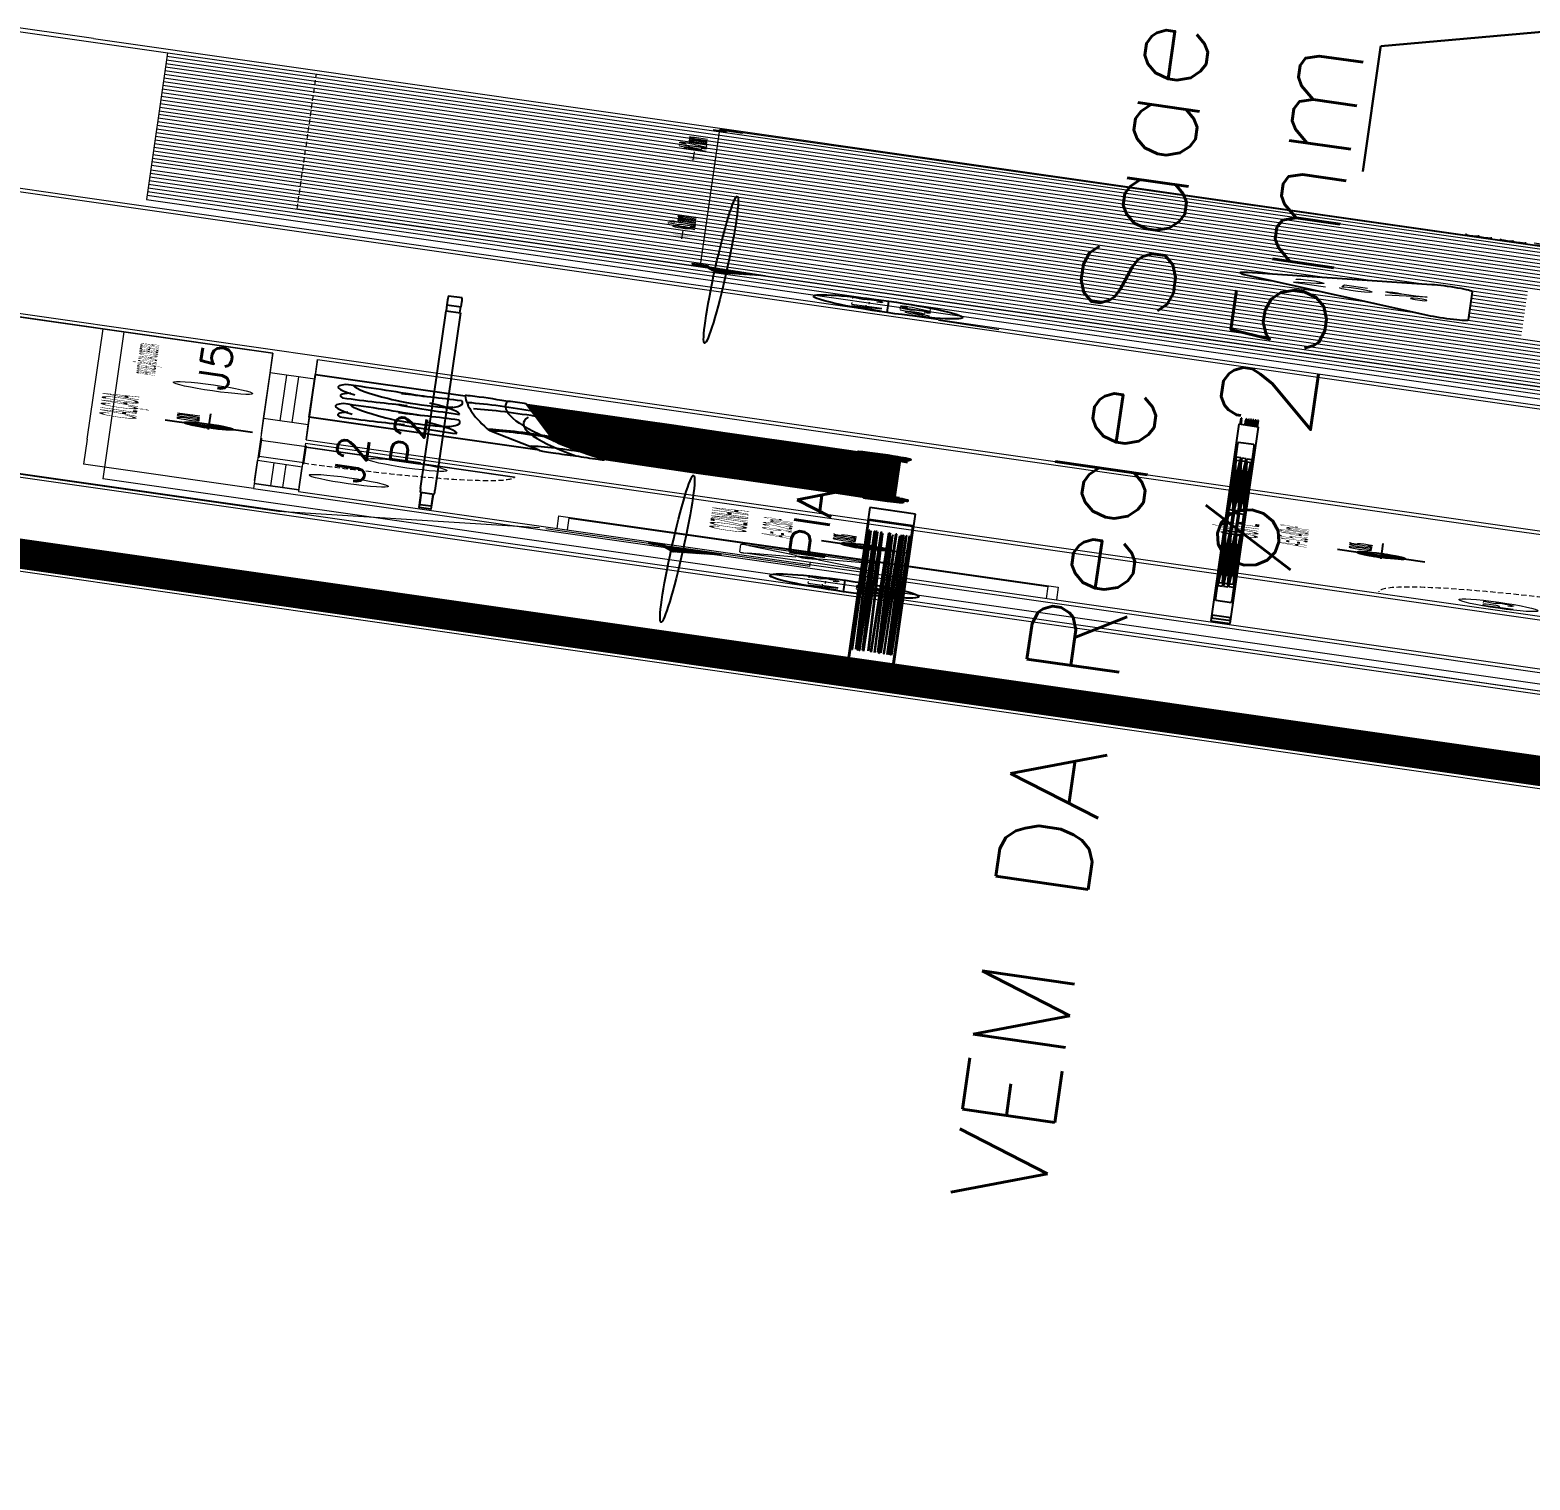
# Model space of a CAD drawing. Header units: millimetres. Extents: x -361192058 to 101130107379, y -14071650034 to 19218552450.
# Drawn here: x -138056.2 to -137760.1, y 40915.8 to 41202.1 of the extents above; entities that cross this region are included whole.
import ezdxf
from ezdxf.enums import TextEntityAlignment as Align

# ---------------------------------------------------------------- set-up
doc = ezdxf.new("R2010")
doc.units = ezdxf.units.MM
doc.header["$LTSCALE"] = 0.5
doc.linetypes.add('HIDDEN2', pattern=[0.1875, 0.125, -0.0625])
for name, color, linetype in [('02', 2, 'Continuous'), ('APBAN', 4, 'Continuous'), ('ARCO', 7, 'HIDDEN2'), ('CONEXAO_AG_FRIA', 3, 'Continuous'), ('CONEXAO_ESGOTO', 7, 'Continuous'), ('CONEXÃO_HIDRÁULICA', 2, 'Continuous'), ('COTAS', 7, 'Continuous'), ('DIVERSOS', 4, 'Continuous'), ('ESQUADRIA', 3, 'Continuous'), ('ESQUADRIAS', 3, 'Continuous'), ('HATCH', 8, 'Continuous'), ('MOBIL-I', 251, 'Continuous'), ('parede', 2, 'Continuous'), ('PISO', 8, 'Continuous'), ('projeção 02', 7, 'HIDDEN2'), ('TEXTO2', 3, 'Continuous'), ('TUBULAÇÃO_HIDRÁULICA', 5, 'Continuous'), ('TXT_0', 7, 'Continuous'), ('TXT_1', 3, 'Continuous')]:
    doc.layers.add(name, color=color, linetype=linetype)
doc.styles.add('ADITIVOCAD', font='ROMANS.shx')
doc.styles.add('COTAS', font='romans.shx')
doc.styles.add('R80', font='simplex.shx', dxfattribs={"height": 0.2})
doc.styles.add('ROMANS', font='romans', dxfattribs={"height": 0.1})
doc.styles.add('SANSSERIF', font='sas_____.pfb', dxfattribs={"height": 1})
doc.styles.get("Standard").update_dxf_attribs({"font": 'txt.shx', "height": 0.12})
doc.dimstyles.new('COTAS', dxfattribs={"dimtxt": 0.08, "dimasz": 0.06, "dimexe": 0.18, "dimexo": 0.0625, "dimgap": 0.05, "dimtad": 1, "dimdec": 4, "dimzin": 4, "dimdsep": 46, "dimtxsty": 'R80', "dimblk1": 'DOT', "dimblk2": 'DOT', "dimsah": 1, "dimcen": 0.09, "dimse1": 1, "dimse2": 1, "dimclrt": 150, "dimadec": 0, "dimazin": 0, "dimtfac": 1, "dimtdec": 4, "dimtmove": 2, "dimatfit": 3, "dimldrblk": 'DOT', "dimfxl": 0, "dimtolj": 1, "dimtzin": 0, "dimarcsym": 0})

# ---------------------------------------------------------------- blocks, each defined once
blk = doc.blocks.new('_Dot')
at = {"color": 0, "lineweight": -2}
blk.add_line((-0.5, 0), (-1, 0), dxfattribs=at)
at = {"color": 0, "const_width": 0.5}
blk.add_lwpolyline([(-0.25, 0, 1), (0.25, 0, 1)], format="xyb", close=True, dxfattribs=at)
blk = doc.blocks.new('DOT')
for p, q in [((0, -1.5), (0, 1.5)), ((1.5, 0), (-1.5, 0))]:
    blk.add_line(p, q)
blk.add_circle((0, 0), 0.5)
blk = doc.blocks.new('ADC_SETA3')
blk.add_lwpolyline([(-0.3034, 0), (0.3034, 0, 0.668179), (0.3317, 0.0683), (0.0283, 0.3746, 0.414214), (-0.0283, 0.3746), (-0.3317, 0.0683, 0.668179), (-0.3034, 0), (-0.3034, 0)], format="xyb")
blk = doc.blocks.new('Adh_hicol0')
for radius in [0.559, 0.515]:
    blk.add_circle((0, 0), radius)
blk = doc.blocks.new('Adh_BalaoAf')
for p, q in [((0, 0), (0.65, 0)), ((1.8, 0), (1.15, 0))]:
    blk.add_line(p, q)
blk.add_circle((0.9, 0), 0.25)
blk = doc.blocks.new('Adh_Afn')
blk.add_line((-0.25, 0), (0.25, 0))
blk.add_circle((0, 0), 0.25)
at = {"flags": 8}
for tag, p in [('$AF', (0, 0.0703)), ('$DIAM', (0, -0.0909))]:
    blk.add_attdef(tag, text='', height=0.1, dxfattribs=at).set_placement(p, align=Align.MIDDLE)
blk = doc.blocks.new('j90')
at = {"layer": 'CONEXÃO_HIDRÁULICA'}
for p, q in [((-0.075, -0.0225), (-0.075, 0.0225)), ((-0.075, 0), (0, 0)), ((0, 0), (0, -0.075)), ((-0.0225, -0.075), (0.0225, -0.075))]:
    blk.add_line(p, q, dxfattribs=at)
blk = doc.blocks.new('ADC_PE_AB1')
blk.add_lwpolyline([(0, -0.03), (1, -0.03), (1, 0), (0, 0)], close=True)
at = {"flags": 8}
blk.add_attdef('$PORTA', text='', height=0.09, dxfattribs=at).set_placement((0.5, -0.1569), align=Align.MIDDLE)
blk = doc.blocks.new('ADC_G_ROUPA1')
for p, q in [((2, 0.55), (0, 0.55)), ((0, 0.55), (0, 0)), ((2, 0), (2, 0.55)), ((1.96, 0.51), (0.04, 0.51)), ((0.04, 0.51), (0.04, 0.04)), ((1.96, 0.04), (1.96, 0.51)), ((0.1122, 0.078), (0.1615, 0.4749)), ((0.142, 0.0743), (0.1913, 0.4712)), ((0.1913, 0.4712), (0.1615, 0.4749)), ((0.2176, 0.473), (0.2475, 0.4754)), ((0.2176, 0.473), (0.2497, 0.0742)), ((0.2475, 0.4754), (0.2796, 0.0766)), ((0.3293, 0.472), (0.3591, 0.4752)), ((0.3293, 0.472), (0.3722, 0.0743)), ((0.3591, 0.4752), (0.402, 0.0775)), ((0.4817, 0.4754), (0.4537, 0.0764)), ((0.4817, 0.4754), (0.5116, 0.4733)), ((0.5116, 0.4733), (0.4837, 0.0743)), ((0.627, 0.4722), (0.5179, 0.0874)), ((0.6559, 0.464), (0.5468, 0.0792)), ((0.627, 0.4722), (0.6559, 0.464)), ((0.6858, 0.475), (0.6858, 0.075)), ((0.6858, 0.475), (0.7158, 0.475)), ((0.7158, 0.475), (0.7158, 0.075)), ((0.7427, 0.4641), (0.7715, 0.4722)), ((0.7427, 0.4641), (0.8514, 0.0791)), ((0.7715, 0.4722), (0.8803, 0.0873)), ((0.8867, 0.4694), (0.9163, 0.4743)), ((0.8867, 0.4694), (0.9528, 0.0749)), ((0.9163, 0.4743), (0.9824, 0.0798)), ((1.0382, 0.4753), (1.0009, 0.077)), ((1.068, 0.4725), (1.0308, 0.0742)), ((1.0382, 0.4753), (1.068, 0.4725)), ((1.1662, 0.4641), (1.195, 0.4722)), ((1.1662, 0.4641), (1.2749, 0.0791)), ((1.195, 0.4722), (1.3038, 0.0873)), ((1.3701, 0.4753), (1.3328, 0.077)), ((1.3999, 0.4725), (1.3627, 0.0742)), ((1.3701, 0.4753), (1.3999, 0.4725)), ((1.4107, 0.4656), (1.4399, 0.4725)), ((1.4107, 0.4656), (1.5025, 0.0763)), ((1.4399, 0.4725), (1.5317, 0.0832)), ((1.5477, 0.475), (1.5477, 0.075)), ((1.5477, 0.475), (1.5777, 0.475)), ((1.5777, 0.475), (1.5777, 0.075)), ((1.619, 0.475), (1.619, 0.075)), ((1.619, 0.475), (1.649, 0.475)), ((1.649, 0.475), (1.649, 0.075)), ((1.7026, 0.4656), (1.7318, 0.4725)), ((1.7026, 0.4656), (1.7945, 0.0763)), ((1.7318, 0.4725), (1.8237, 0.0832)), ((1.8633, 0.475), (1.8633, 0.075)), ((1.8633, 0.475), (1.8933, 0.475)), ((1.8933, 0.475), (1.8933, 0.075)), ((0.04, 0.28), (1.96, 0.28)), ((0.04, 0.27), (1.96, 0.27)), ((0.1511, 0.2898), (0.1474, 0.2601)), ((0.1524, 0.2595), (0.1474, 0.2601)), ((0.1511, 0.2898), (0.1561, 0.2892)), ((0.1561, 0.2892), (0.1524, 0.2595)), ((0.2449, 0.2894), (0.2499, 0.2898)), ((0.2473, 0.2597), (0.2449, 0.2894)), ((0.2523, 0.2601), (0.2473, 0.2597)), ((0.2523, 0.2601), (0.2499, 0.2898)), ((0.3616, 0.2893), (0.3665, 0.2898)), ((0.3648, 0.2596), (0.3616, 0.2893)), ((0.3697, 0.2601), (0.3648, 0.2596)), ((0.3697, 0.2601), (0.3665, 0.2898)), ((0.4791, 0.2601), (0.4812, 0.2899)), ((0.4841, 0.2597), (0.4791, 0.2601)), ((0.4812, 0.2899), (0.4862, 0.2895)), ((0.4841, 0.2597), (0.4862, 0.2895)), ((0.5804, 0.262), (0.5885, 0.2907)), ((0.5852, 0.2606), (0.5804, 0.262)), ((0.5852, 0.2606), (0.5933, 0.2893)), ((0.5885, 0.2907), (0.5933, 0.2893)), ((0.6983, 0.26), (0.6983, 0.2899)), ((0.6983, 0.2899), (0.7033, 0.2899)), ((0.7033, 0.26), (0.6983, 0.26)), ((0.7033, 0.26), (0.7033, 0.2899)), ((0.805, 0.2893), (0.8098, 0.2907)), ((0.8131, 0.2606), (0.805, 0.2893)), ((0.818, 0.2619), (0.8098, 0.2907)), ((0.818, 0.2619), (0.8131, 0.2606)), ((0.9296, 0.2889), (0.9346, 0.2897)), ((0.9346, 0.2594), (0.9296, 0.2889)), ((0.9395, 0.2602), (0.9346, 0.2897)), ((0.9395, 0.2602), (0.9346, 0.2594)), ((1.0306, 0.2601), (1.0334, 0.2898)), ((1.0356, 0.2596), (1.0306, 0.2601)), ((1.0334, 0.2898), (1.0384, 0.2894)), ((1.0356, 0.2596), (1.0384, 0.2894)), ((1.2285, 0.2893), (1.2333, 0.2907)), ((1.2366, 0.2606), (1.2285, 0.2893)), ((1.2415, 0.2619), (1.2333, 0.2907)), ((1.2415, 0.2619), (1.2366, 0.2606)), ((1.3625, 0.2601), (1.3653, 0.2898)), ((1.3675, 0.2596), (1.3625, 0.2601)), ((1.3653, 0.2898), (1.3703, 0.2894)), ((1.3675, 0.2596), (1.3703, 0.2894)), ((1.4653, 0.2883), (1.4702, 0.2895)), ((1.4722, 0.2593), (1.4653, 0.2883)), ((1.4771, 0.2604), (1.4702, 0.2895)), ((1.4771, 0.2604), (1.4722, 0.2593)), ((1.5602, 0.26), (1.5602, 0.2899)), ((1.5602, 0.2899), (1.5652, 0.2899)), ((1.5652, 0.26), (1.5602, 0.26)), ((1.5652, 0.26), (1.5652, 0.2899)), ((1.6315, 0.26), (1.6315, 0.2899)), ((1.6315, 0.2899), (1.6365, 0.2899)), ((1.6365, 0.26), (1.6315, 0.26)), ((1.6365, 0.26), (1.6365, 0.2899)), ((1.7573, 0.2883), (1.7622, 0.2895)), ((1.7642, 0.2593), (1.7573, 0.2883)), ((1.769, 0.2604), (1.7622, 0.2895)), ((1.769, 0.2604), (1.7642, 0.2593)), ((1.8758, 0.26), (1.8758, 0.2899)), ((1.8758, 0.2899), (1.8808, 0.2899)), ((1.8808, 0.26), (1.8758, 0.26)), ((1.8808, 0.26), (1.8808, 0.2899)), ((0.142, 0.0743), (0.1122, 0.078)), ((0.2497, 0.0742), (0.2796, 0.0766)), ((0.3722, 0.0743), (0.402, 0.0775)), ((0.4537, 0.0764), (0.4837, 0.0743)), ((0.5179, 0.0874), (0.5468, 0.0792)), ((0.6858, 0.075), (0.7158, 0.075)), ((0.8514, 0.0791), (0.8803, 0.0873)), ((0.9528, 0.0749), (0.9824, 0.0798)), ((1.0009, 0.077), (1.0308, 0.0742)), ((1.2749, 0.0791), (1.3038, 0.0873)), ((1.3328, 0.077), (1.3627, 0.0742)), ((1.5025, 0.0763), (1.5317, 0.0832)), ((1.5477, 0.075), (1.5777, 0.075)), ((1.619, 0.075), (1.649, 0.075)), ((1.7945, 0.0763), (1.8237, 0.0832)), ((1.8633, 0.075), (1.8933, 0.075)), ((0, 0), (2, 0)), ((0.04, 0.04), (1.96, 0.04))]:
    blk.add_line(p, q)
blk = doc.blocks.new('ADC_MCOZ_03')
for p, q in [((-0.2944, -0.66), (-0.2944, -0.68)), ((0.2944, -0.66), (0.2944, -0.68))]:
    blk.add_line(p, q)
for points in [[(-0.2625, -0.05), (-0.2525, 0), (0.2525, 0), (0.2625, -0.05)], [(-0.2523, -0.05), (-0.2443, -0.01), (0.2443, -0.01), (0.2523, -0.05)]]:
    blk.add_lwpolyline(points)
for points in [[(0.2984, -0.05, -0.414214), (0.3125, -0.0641), (0.3125, -0.66), (-0.3125, -0.66), (-0.3125, -0.0641, -0.414214), (-0.2984, -0.05)], [(-0.3125, -0.68), (-0.3125, -0.6959, 0.414214), (-0.2984, -0.71), (0.2984, -0.71, 0.414214), (0.3125, -0.6959), (0.3125, -0.68)]]:
    blk.add_lwpolyline(points, format="xyb", close=True)
blk = doc.blocks.new('A2')
at = {"color": 8}
for p, q in [((0.495, -2), (0.495, -0.7582)), ((0.545, -2), (0.545, -0.7544)), ((0.595, -2), (0.595, -0.7505)), ((0.645, -2), (0.645, -0.7467)), ((0.695, -2), (0.695, -0.7429)), ((0.745, -2), (0.745, -0.7391)), ((0.795, -1.985), (0.795, -0.7352)), ((0.845, -2.0217), (0.845, -0.7314)), ((0.895, -2.027), (0.895, -0.7276)), ((-0.205, -2), (-0.205, -0.8117)), ((-0.18, -0.8694), (-0.18, -0.8117)), ((-0.155, -2), (-0.155, -0.8079)), ((-0.13, -0.8438), (-0.13, -0.8079)), ((-0.105, -2), (-0.105, -0.8041)), ((-0.08, -0.8236), (-0.08, -0.8041)), ((-0.055, -2), (-0.055, -0.8002)), ((-0.005, -2), (-0.005, -0.7964)), ((0.045, -2), (0.045, -0.7926)), ((0.095, -2), (0.095, -0.7888)), ((0.145, -2), (0.145, -0.7849)), ((0.195, -2), (0.195, -0.7811)), ((0.245, -2), (0.245, -0.7773)), ((0.295, -2), (0.295, -0.7735)), ((0.345, -2), (0.345, -0.7697)), ((0.395, -2), (0.395, -0.7658)), ((0.445, -2), (0.445, -0.762)), ((0.945, -2.0358), (0.945, -0.7964)), ((-0.555, -2), (-0.555, -0.8566)), ((-0.53, -2), (-0.53, -0.8566)), ((-0.505, -2), (-0.505, -0.8429)), ((-0.48, -1.283), (-0.48, -0.8429)), ((-0.455, -2), (-0.455, -0.8308)), ((-0.43, -1.1361), (-0.43, -0.8308)), ((-0.405, -2), (-0.405, -0.827)), ((-0.38, -1.0514), (-0.38, -0.827)), ((-0.355, -2), (-0.355, -0.8232)), ((-0.33, -0.9891), (-0.33, -0.8232)), ((-0.305, -2), (-0.305, -0.8194)), ((-0.28, -0.9404), (-0.28, -0.8194)), ((-0.255, -2), (-0.255, -0.8155)), ((-0.23, -0.9011), (-0.23, -0.8155)), ((-0.705, -2), (-0.705, -0.9051)), ((-0.68, -2), (-0.68, -0.9051)), ((-0.655, -2), (-0.655, -0.8877)), ((-0.63, -2), (-0.63, -0.8877)), ((-0.605, -2), (-0.605, -0.8716)), ((-0.58, -2), (-0.58, -0.8716)), ((-0.805, -2.015), (-0.805, -0.9438)), ((-0.78, -2.015), (-0.78, -0.9438)), ((-0.755, -2), (-0.755, -0.9238)), ((-0.73, -2), (-0.73, -0.9238)), ((-0.93, -2.0331), (-0.93, -0.988)), ((-0.905, -2.0331), (-0.905, -0.988)), ((-0.88, -2.0331), (-0.88, -0.988)), ((-0.855, -2.0453), (-0.855, -0.9652)), ((-0.83, -2.0453), (-0.83, -0.9652)), ((-0.955, -2.0331), (-0.955, -1.2363)), ((-0.48, -2), (-0.48, -1.5323)), ((-0.43, -2), (-0.43, -1.6792)), ((-0.38, -2), (-0.38, -1.7639)), ((-0.33, -2), (-0.33, -1.8261)), ((-0.28, -2), (-0.28, -1.8749)), ((-0.23, -2), (-0.23, -1.9142)), ((-0.18, -2), (-0.18, -1.9459)), ((-0.13, -2), (-0.13, -1.9715)), ((-0.08, -2), (-0.08, -1.9917))]:
    blk.add_line(p, q, dxfattribs=at)
blk.add_lwpolyline([(-0.95, -0.7864), (-0.95, 0), (0.95, 0), (0.95, -0.5116)])
for points in [[(-0.4937, -0.1271, 0.14715), (-0.7437, -0.1021, 0.124017), (-0.6737, -0.3221, 8.542003)], [(-0.1887, -0.3771, 0.115099), (-0.1437, -0.1071, 0.202892), (-0.5437, -0.1421, 4.019894)], [(0.3563, -0.1271, 0.14715), (0.1063, -0.1021, 0.124017), (0.1763, -0.3221, 8.542003)], [(0.6613, -0.3771, 0.115099), (0.7063, -0.1071, 0.202892), (0.3063, -0.1421, 4.019894)], [(-0.6937, -0.2771, 0.09902), (-0.7437, -0.5021, 0.169064), (-0.4337, -0.3971, -0.343387)], [(-0.5537, -0.4521, 0.112206), (-0.1437, -0.5021, 0.070755), (-0.2037, -0.2971, -1.551943)], [(0.1563, -0.2771, 0.09902), (0.1063, -0.5021, 0.169064), (0.4163, -0.3971, -0.343387)], [(0.2963, -0.4521, 0.112206), (0.7063, -0.5021, 0.070755), (0.6463, -0.2971, -1.551943)], [(-0.2692, -0.7939, 0.075988), (-0.9427, -1.0061, -0.502824), (-0.9784, -0.9878, -0.142549), (-0.9692, -0.9109, -0.066811), (-0.981, -0.8335, -0.328343), (-0.9467, -0.7851), (-0.4192, -0.6109, -0.025749), (0.9573, -0.5114, -0.334099), (0.9818, -0.5287, -0.185174), (0.975, -0.6509, -0.187316), (0.982, -0.7142, -0.311124), (0.9734, -0.7216), (-0.4842, -0.8331)], [(-0.9427, -1.0061), (-0.96, -1.33), (-0.95, -1.485), (-0.955, -1.755), (-0.97, -1.89), (-0.975, -1.915, -1.132782), (-0.99, -1.91, 0.98261), (-1.01, -1.9, 0.32203), (-1.005, -1.935), (-1.005, -1.975, 0.439902), (-0.945, -2.03, -0.126697), (-0.885, -2.04, 0.376451), (-0.805, -2.015, -0.344872), (-0.765, -2), (0.755, -2, 0.181335), (0.795, -1.985, -0.809524), (0.815, -2, 0.220339), (0.815, -2.025), (0.86, -2.02), (0.935, -2.035, 0.501823), (0.985, -1.99, 0.315909), (0.975, -1.855, 0.473766), (0.97, -1.855, -0.12128), (0.95, -1.87), (0.955, -1.72), (0.95, -1.4), (0.955, -1.225), (0.9441, -0.7247)]]:
    blk.add_lwpolyline(points, format="xyb")
for points in [[(-0.4387, -0.4771, -0.804152), (-0.4937, -0.2571, -0.132344), (-0.1487, -0.1321, -0.042249)], [(0.4113, -0.4771, -0.804152), (0.3563, -0.2571, -0.132344), (0.7013, -0.1321, -0.042249)], [(0.4402, -0.5463, -0.26737), (0.4937, -0.7722, -7.474594)], [(0.6742, -0.5256, -0.289881), (0.7012, -0.7503, 10.034941)], [(-0.3702, -0.6025, -0.348871), (-0.2917, -0.8128, -6.119059)], [(-0.4161, -0.8227, -0.081114), (0.9793, -0.655, -24.776446)], [(-0.414, -0.61, -0.337543), (-0.3491, -0.8188, -6.119059)], [(-0.9692, -0.9109, -0.10864), (0.4143, -0.7327, -11.759975)], [(-0.8449, -0.7515, -0.424879), (-0.772, -0.9305, 6.281867)], [(-0.055, -2, -0.838761), (0.095, -0.7888, -0.295511)]]:
    blk.add_lwpolyline(points, format="xyb", dxfattribs=at)
blk = doc.blocks.new('Adc_nivelpl')
h = blk.add_hatch()
h.set_pattern_fill('_U', color=256, scale=0.005, angle=45, style=0, double=1)
h.set_pattern_definition([(45, (-5.8772514, -3.5161936), (-0.003535534, 0.003535534), []), (135, (-5.8772514, -3.5161936), (-0.003535534, -0.003535534), [])])
h.paths.add_polyline_path([(0.1954, -0.0865, 0.414214), (0.0865, -0.1954), (0.1954, -0.1954)])
h.paths.add_polyline_path([(0.1954, -0.1954), (0.1954, -0.3043, 0.414214), (0.3043, -0.1954)])
for p, q in [((0.1954, 0), (0.1954, -0.3908)), ((0.8958, -0.1954), (0, -0.1954))]:
    blk.add_line(p, q)
blk.add_circle((0.1954, -0.1954), 0.1089)
at = {"flags": 8}
blk.add_attdef('NIVEL', (0.3642, -0.1501), '', height=0.1, dxfattribs=at)
blk = doc.blocks.new('ADC_MCOZ_19')
for p, q in [((-0.425, 0), (-0.425, -0.66)), ((0.425, 0), (-0.425, 0)), ((0.425, -0.66), (0.425, 0)), ((0.425, -0.01), (-0.425, -0.01)), ((-0.405, -0.01), (-0.405, -0.02)), ((0.405, -0.02), (-0.405, -0.02)), ((0.405, -0.02), (0.405, -0.01)), ((-0.365, -0.0934), (-0.365, -0.5766)), ((0.3416, -0.07), (-0.3416, -0.07)), ((0.365, -0.5766), (0.365, -0.0934)), ((-0.3382, -0.55), (-0.3382, -0.12)), ((-0.3382, -0.12), (-0.1382, -0.12)), ((-0.3282, -0.2885), (-0.3282, -0.1365)), ((-0.3282, -0.1365), (-0.271, -0.1919)), ((-0.3203, -0.13), (-0.2648, -0.184)), ((-0.3203, -0.13), (-0.156, -0.13)), ((-0.156, -0.13), (-0.2132, -0.1854)), ((-0.1482, -0.1365), (-0.2074, -0.1936)), ((-0.1482, -0.1365), (-0.1482, -0.2885)), ((-0.1382, -0.12), (-0.1382, -0.55)), ((-0.1, -0.12), (-0.1, -0.55)), ((0.1, -0.12), (-0.1, -0.12)), ((-0.09, -0.1365), (-0.09, -0.2885)), ((-0.09, -0.1365), (-0.0308, -0.1936)), ((-0.0821, -0.13), (-0.025, -0.1854)), ((0.0821, -0.13), (-0.0821, -0.13)), ((0.0821, -0.13), (0.0267, -0.184)), ((0.09, -0.1365), (0.0329, -0.1919)), ((0.09, -0.2885), (0.09, -0.1365)), ((0.1, -0.55), (0.1, -0.12)), ((0.1382, -0.12), (0.1382, -0.55)), ((0.3382, -0.12), (0.1382, -0.12)), ((0.1482, -0.1365), (0.2074, -0.1936)), ((0.1482, -0.1365), (0.1482, -0.2885)), ((0.156, -0.13), (0.2132, -0.1854)), ((0.3203, -0.13), (0.156, -0.13)), ((0.3203, -0.13), (0.2648, -0.184)), ((0.3282, -0.1365), (0.271, -0.1919)), ((0.3282, -0.2885), (0.3282, -0.1365)), ((0.3382, -0.55), (0.3382, -0.12)), ((-0.2692, -0.2316), (-0.3282, -0.2885)), ((-0.2622, -0.2389), (-0.3203, -0.295)), ((-0.2156, -0.2376), (-0.156, -0.295)), ((-0.2091, -0.23), (-0.1482, -0.2885)), ((-0.0291, -0.23), (-0.09, -0.2885)), ((-0.0226, -0.2376), (-0.0821, -0.295)), ((0.0241, -0.2389), (0.0821, -0.295)), ((0.031, -0.2316), (0.09, -0.2885)), ((0.2091, -0.23), (0.1482, -0.2885)), ((0.2156, -0.2376), (0.156, -0.295)), ((0.2622, -0.2389), (0.3203, -0.295)), ((0.2692, -0.2316), (0.3282, -0.2885)), ((-0.156, -0.295), (-0.3203, -0.295)), ((-0.0821, -0.295), (0.0821, -0.295)), ((0.156, -0.295), (0.3203, -0.295)), ((-0.3282, -0.305), (-0.1482, -0.305)), ((-0.3282, -0.365), (-0.3282, -0.305)), ((-0.1482, -0.305), (-0.1482, -0.365)), ((0.09, -0.305), (-0.09, -0.305)), ((-0.09, -0.305), (-0.09, -0.365)), ((0.09, -0.365), (0.09, -0.305)), ((0.1482, -0.305), (0.1482, -0.365)), ((0.3282, -0.305), (0.1482, -0.305)), ((0.3282, -0.365), (0.3282, -0.305)), ((-0.3282, -0.365), (-0.1482, -0.365)), ((-0.3282, -0.3815), (-0.271, -0.4369)), ((-0.3282, -0.5335), (-0.3282, -0.3815)), ((-0.3203, -0.375), (-0.2648, -0.429)), ((-0.3203, -0.375), (-0.156, -0.375)), ((-0.156, -0.375), (-0.2132, -0.4304)), ((-0.1482, -0.3815), (-0.2074, -0.4386)), ((-0.1482, -0.3815), (-0.1482, -0.5335)), ((0.09, -0.365), (-0.09, -0.365)), ((-0.09, -0.3815), (-0.0308, -0.4386)), ((-0.09, -0.3815), (-0.09, -0.5335)), ((0.0821, -0.375), (-0.0821, -0.375)), ((-0.0821, -0.375), (-0.025, -0.4304)), ((0.0821, -0.375), (0.0267, -0.429)), ((0.09, -0.3815), (0.0329, -0.4369)), ((0.09, -0.5335), (0.09, -0.3815)), ((0.3282, -0.365), (0.1482, -0.365)), ((0.1482, -0.3815), (0.1482, -0.5335)), ((0.1482, -0.3815), (0.2074, -0.4386)), ((0.156, -0.375), (0.2132, -0.4304)), ((0.3203, -0.375), (0.156, -0.375)), ((0.3203, -0.375), (0.2648, -0.429)), ((0.3282, -0.3815), (0.271, -0.4369)), ((0.3282, -0.5335), (0.3282, -0.3815)), ((-0.2692, -0.4766), (-0.3282, -0.5335)), ((-0.2622, -0.4839), (-0.3203, -0.54)), ((-0.2156, -0.4826), (-0.156, -0.54)), ((-0.2091, -0.475), (-0.1482, -0.5335)), ((-0.0291, -0.475), (-0.09, -0.5335)), ((-0.0226, -0.4826), (-0.0821, -0.54)), ((0.0241, -0.4839), (0.0821, -0.54)), ((0.031, -0.4766), (0.09, -0.5335)), ((0.2091, -0.475), (0.1482, -0.5335)), ((0.2156, -0.4826), (0.156, -0.54)), ((0.2622, -0.4839), (0.3203, -0.54)), ((0.2692, -0.4766), (0.3282, -0.5335)), ((-0.156, -0.54), (-0.3203, -0.54)), ((-0.0821, -0.54), (0.0821, -0.54)), ((0.156, -0.54), (0.3203, -0.54)), ((-0.1382, -0.55), (-0.3382, -0.55)), ((-0.1, -0.55), (0.1, -0.55)), ((0.1382, -0.55), (0.3382, -0.55)), ((-0.3416, -0.6), (0.3416, -0.6)), ((-0.425, -0.66), (0.425, -0.66)), ((-0.3899, -0.66), (-0.3899, -0.674)), ((-0.3899, -0.674), (-0.3829, -0.674)), ((-0.3829, -0.674), (-0.3829, -0.681)), ((-0.3829, -0.681), (-0.3479, -0.681)), ((-0.3479, -0.674), (-0.3479, -0.681)), ((-0.3479, -0.674), (-0.3409, -0.674)), ((-0.3409, -0.66), (-0.3409, -0.674)), ((-0.2899, -0.66), (-0.2899, -0.674)), ((-0.2899, -0.674), (-0.2829, -0.674)), ((-0.2829, -0.674), (-0.2829, -0.681)), ((-0.2829, -0.681), (-0.2479, -0.681)), ((-0.2479, -0.674), (-0.2479, -0.681)), ((-0.2479, -0.674), (-0.2409, -0.674)), ((-0.2409, -0.66), (-0.2409, -0.674)), ((-0.1899, -0.66), (-0.1899, -0.674)), ((-0.1899, -0.674), (-0.1829, -0.674)), ((-0.1829, -0.674), (-0.1829, -0.681)), ((-0.1829, -0.681), (-0.1479, -0.681)), ((-0.1479, -0.674), (-0.1479, -0.681)), ((-0.1479, -0.674), (-0.1409, -0.674)), ((-0.1409, -0.66), (-0.1409, -0.674)), ((-0.0899, -0.66), (-0.0899, -0.674)), ((-0.0899, -0.674), (-0.0829, -0.674)), ((-0.0829, -0.674), (-0.0829, -0.681)), ((-0.0829, -0.681), (-0.0479, -0.681)), ((-0.0479, -0.674), (-0.0479, -0.681)), ((-0.0479, -0.674), (-0.0409, -0.674)), ((-0.0409, -0.66), (-0.0409, -0.674)), ((0.0101, -0.66), (0.0101, -0.674)), ((0.0101, -0.674), (0.0171, -0.674)), ((0.0171, -0.674), (0.0171, -0.681)), ((0.0171, -0.681), (0.0521, -0.681)), ((0.0521, -0.674), (0.0521, -0.681)), ((0.0521, -0.674), (0.0591, -0.674)), ((0.0591, -0.66), (0.0591, -0.674)), ((0.1101, -0.66), (0.1101, -0.674)), ((0.1101, -0.674), (0.1171, -0.674)), ((0.1171, -0.674), (0.1171, -0.681)), ((0.1171, -0.681), (0.1521, -0.681)), ((0.1521, -0.674), (0.1521, -0.681)), ((0.1521, -0.674), (0.1591, -0.674)), ((0.1591, -0.66), (0.1591, -0.674)), ((0.3241, -0.66), (0.3241, -0.674)), ((0.3241, -0.674), (0.3311, -0.674)), ((0.3311, -0.674), (0.3311, -0.681)), ((0.3311, -0.681), (0.3661, -0.681)), ((0.3661, -0.674), (0.3661, -0.681)), ((0.3661, -0.674), (0.3731, -0.674)), ((0.3731, -0.66), (0.3731, -0.674))]:
    blk.add_line(p, q)
for centre, radius, start, end in [((-0.3416, -0.0934), 0.0234, 90, 180), ((0.3416, -0.0934), 0.0234, 360, 90), ((-0.2397, -0.2103), 0.0525, 146.7284, 216.956), ((-0.2397, -0.2103), 0.0442, 147.9107, 216.4727), ((-0.2397, -0.2103), 0.0525, 42.0892, 135.793), ((-0.2397, -0.2103), 0.0364, 133.7108, 149.5156), ((-0.2397, -0.2103), 0.0442, 42.5726, 134.909), ((-0.2397, -0.2103), 0.0364, 27.382, 43.227), ((-0.2397, -0.2103), 0.0442, 326.0457, 29.5488), ((-0.2397, -0.2103), 0.0525, 325.1618, 31.1407), ((0.0015, -0.2103), 0.0525, 148.8593, 214.8382), ((0.0015, -0.2103), 0.0442, 150.4512, 213.9543), ((0.0015, -0.2103), 0.0525, 44.207, 137.9108), ((0.0015, -0.2103), 0.0442, 45.091, 137.4274), ((0.0015, -0.2103), 0.0364, 136.773, 152.618), ((0.0015, -0.2103), 0.0364, 30.4844, 46.2892), ((0.0015, -0.2103), 0.0442, 323.5273, 32.0893), ((0.0015, -0.2103), 0.0525, 323.044, 33.2716), ((0.2397, -0.2103), 0.0525, 148.8593, 214.8382), ((0.2397, -0.2103), 0.0442, 150.4512, 213.9543), ((0.2397, -0.2103), 0.0525, 44.207, 137.9108), ((0.2397, -0.2103), 0.0442, 45.091, 137.4274), ((0.2397, -0.2103), 0.0364, 136.773, 152.618), ((0.2397, -0.2103), 0.0364, 30.4844, 46.2892), ((0.2397, -0.2103), 0.0442, 323.5273, 32.0893), ((0.2397, -0.2103), 0.0525, 323.044, 33.2716), ((-0.2397, -0.2103), 0.0525, 227.9045, 314.2264), ((-0.2397, -0.2103), 0.0364, 215.8183, 231.6632), ((-0.2397, -0.2103), 0.0442, 229.4965, 313.0441), ((-0.2397, -0.2103), 0.0364, 311.4391, 327.244), ((0.0015, -0.2103), 0.0525, 225.7736, 312.0955), ((0.0015, -0.2103), 0.0364, 212.756, 228.5609), ((0.0015, -0.2103), 0.0442, 226.9559, 310.5035), ((0.0015, -0.2103), 0.0364, 308.3368, 324.1817), ((0.2397, -0.2103), 0.0525, 225.7736, 312.0955), ((0.2397, -0.2103), 0.0364, 212.756, 228.5609), ((0.2397, -0.2103), 0.0442, 226.9559, 310.5035), ((0.2397, -0.2103), 0.0364, 308.3368, 324.1817), ((-0.2397, -0.4553), 0.0525, 146.7284, 216.956), ((-0.2397, -0.4553), 0.0442, 147.9107, 216.4727), ((-0.2397, -0.4553), 0.0525, 42.0892, 135.793), ((-0.2397, -0.4553), 0.0364, 133.7108, 149.5156), ((-0.2397, -0.4553), 0.0442, 42.5726, 134.909), ((-0.2397, -0.4553), 0.0364, 27.382, 43.227), ((-0.2397, -0.4553), 0.0442, 326.0457, 29.5488), ((-0.2397, -0.4553), 0.0525, 325.1618, 31.1407), ((0.0015, -0.4553), 0.0525, 148.8593, 214.8382), ((0.0015, -0.4553), 0.0442, 150.4512, 213.9543), ((0.0015, -0.4553), 0.0525, 44.207, 137.9108), ((0.0015, -0.4553), 0.0442, 45.091, 137.4274), ((0.0015, -0.4553), 0.0364, 136.773, 152.618), ((0.0015, -0.4553), 0.0364, 30.4844, 46.2892), ((0.0015, -0.4553), 0.0442, 323.5273, 32.0893), ((0.0015, -0.4553), 0.0525, 323.044, 33.2716), ((0.2397, -0.4553), 0.0525, 148.8593, 214.8382), ((0.2397, -0.4553), 0.0442, 150.4512, 213.9543), ((0.2397, -0.4553), 0.0525, 44.207, 137.9108), ((0.2397, -0.4553), 0.0442, 45.091, 137.4274), ((0.2397, -0.4553), 0.0364, 136.773, 152.618), ((0.2397, -0.4553), 0.0364, 30.4844, 46.2892), ((0.2397, -0.4553), 0.0442, 323.5273, 32.0893), ((0.2397, -0.4553), 0.0525, 323.044, 33.2716), ((-0.2397, -0.4553), 0.0525, 227.9045, 314.2264), ((-0.2397, -0.4553), 0.0364, 215.8183, 231.6632), ((-0.2397, -0.4553), 0.0442, 229.4965, 313.0441), ((-0.2397, -0.4553), 0.0364, 311.4391, 327.244), ((0.0015, -0.4553), 0.0525, 225.7736, 312.0955), ((0.0015, -0.4553), 0.0364, 212.756, 228.5609), ((0.0015, -0.4553), 0.0442, 226.9559, 310.5035), ((0.0015, -0.4553), 0.0364, 308.3368, 324.1817), ((0.2397, -0.4553), 0.0525, 225.7736, 312.0955), ((0.2397, -0.4553), 0.0364, 212.756, 228.5609), ((0.2397, -0.4553), 0.0442, 226.9559, 310.5035), ((0.2397, -0.4553), 0.0364, 308.3368, 324.1817), ((-0.3416, -0.5766), 0.0234, 180, 270), ((0.3416, -0.5766), 0.0234, 270, 360)]:
    blk.add_arc(centre, radius, start, end)
blk = doc.blocks.new('APROVADO QUADRA 21.2 MBVII')
at = {"layer": 'HATCH', "lineweight": 18}
h = blk.add_hatch(dxfattribs=at)
h.set_pattern_fill('LINE,_O', color=256, scale=0.001, angle=158.4888)
h.set_pattern_definition([(158.48882318, (6214.6787406, 2660.2553385), (-0.001164217631, -0.002953848728), [])])
h.paths.add_polyline_path([(3984.4376, 2476.599), (3984.6043, 2476.4363), (3984.6391, 2476.6387)])
h = blk.add_hatch(dxfattribs=at)
h.set_pattern_fill('LINE,_O', color=256, scale=0.001, angle=158.4888)
h.set_pattern_definition([(158.48882318, (6226.87119, 2660.2430864), (-0.001164217631, -0.002953848728), [])])
h.paths.add_polyline_path([(3996.6301, 2476.5867), (3996.7967, 2476.4241), (3996.8315, 2476.6264)])
at = {"layer": '02', "color": 8, "lineweight": 18}
for p, q in [((3990.4769, 2478.5065), (3990.4769, 2478.8565)), ((3984.5769, 2478.0065), (3984.5769, 2478.5765)), ((3990.4769, 2478.5065), (3984.0769, 2478.5065)), ((3984.0769, 2472.7065), (3984.0769, 2478.5065)), ((3990.4769, 2478.0065), (3990.4769, 2478.5065)), ((3996.2691, 2478.4943), (3996.2691, 2472.7943)), ((3983.7769, 2477.0565), (3983.7769, 2478.1565)), ((3990.4769, 2478.1565), (3990.4769, 2478.0065)), ((3984.5769, 2478.0065), (3984.5769, 2473.3065)), ((3990.4769, 2478.0065), (3984.5769, 2478.0065)), ((3985.7926, 2478.0065), (3984.7926, 2478.0065)), ((3984.7926, 2478.0065), (3984.7926, 2477.8562)), ((3985.7926, 2477.8562), (3985.7926, 2478.0065)), ((3996.779, 2473.2943), (3996.779, 2477.9943)), ((3984.7269, 2477.8565), (3984.7269, 2473.4565)), ((3986.8269, 2477.8565), (3984.7269, 2477.8565)), ((3984.7926, 2477.8562), (3985.7926, 2477.8562)), ((3986.8269, 2477.8565), (3986.8269, 2473.3065)), ((3990.4769, 2477.8565), (3986.9769, 2477.8565)), ((3986.9769, 2477.8565), (3986.9769, 2473.3065)), ((3986.9769, 2477.8565), (3986.9769, 2473.3065)), ((3990.4769, 2473.8465), (3990.4769, 2473.4565))]:
    blk.add_line(p, q, dxfattribs=at)
at = {"layer": '02', "lineweight": 18}
blk.add_lwpolyline([(3979.6187, 2438.8395), (4040.8187, 2438.8395), (4040.8187, 2483.3895), (3979.6187, 2483.3895)], close=True, dxfattribs=at)
at = {"layer": '02', "lineweight": 18, "const_width": 0.1}
blk.add_lwpolyline([(3980.3687, 2439.5895), (4040.0687, 2439.5895), (4040.0687, 2482.6395), (3980.3687, 2482.6395)], close=True, dxfattribs=at)
at = {"layer": 'ARCO', "color": 8, "lineweight": 18}
for centre, radius, start, end in [((3986.6981, 2477.8741), 0.7227, 181.6504, 265.8407), ((3987.0399, 2473.4565), 0.8, 360, 90)]:
    blk.add_arc(centre, radius, start, end, dxfattribs=at)
at = {"layer": 'CONEXAO_ESGOTO', "lineweight": 18}
for p, q in [((3998.239, 2476.7159), (3997.8648, 2476.7159)), ((4001.658, 2476.7159), (4001.2838, 2476.7159))]:
    blk.add_line(p, q, dxfattribs=at)
for points in [[(3997.8648, 2476.7159), (3998.0408, 2476.6783), (3998.0408, 2476.7534)], [(4001.2838, 2476.7159), (4001.4598, 2476.6783), (4001.4598, 2476.7534)]]:
    blk.add_solid(points, dxfattribs=at)
at = {"layer": 'DIVERSOS', "color": 8, "lineweight": 18}
for p, q in [((3995.8191, 2478.7443), (3995.8191, 2481.1443)), ((4002.8191, 2478.7443), (4002.8191, 2481.1443)), ((3995.9691, 2478.7443), (3995.9691, 2480.9943)), ((4002.6691, 2480.9943), (4002.6691, 2478.7443)), ((3995.8191, 2456.1443), (3995.8191, 2478.7443)), ((3995.9691, 2456.6443), (3995.9691, 2478.7443)), ((3984.9288, 2478.0065), (3985.7926, 2478.0065)), ((3987.6269, 2478.0065), (3989.6269, 2478.0065)), ((3984.9288, 2477.8565), (3985.7288, 2477.8565)), ((3987.6269, 2477.8565), (3989.6269, 2477.8565))]:
    blk.add_line(p, q, dxfattribs=at)
at = {"layer": 'DIVERSOS', "lineweight": 18}
for p, q in [((3984.6391, 2476.6387), (3984.6043, 2476.4363)), ((3995.9586, 2475.8324), (3995.9238, 2475.6301))]:
    blk.add_line(p, q, dxfattribs=at)
for points in [[(3984.6391, 2476.6387), (3984.4376, 2476.599), (3984.6043, 2476.4363)], [(3996.8315, 2476.6264), (3996.6301, 2476.5867), (3996.7967, 2476.4241)]]:
    blk.add_lwpolyline(points, dxfattribs=at)
at = {"layer": 'ESQUADRIA', "color": 8, "lineweight": 18}
for p, q in [((3985.7926, 2477.9515), (3984.7926, 2477.9515)), ((3989.6269, 2477.9515), (3987.6269, 2477.9515)), ((3985.7926, 2477.9115), (3984.7926, 2477.9115)), ((3989.6269, 2477.9115), (3987.6269, 2477.9115))]:
    blk.add_line(p, q, dxfattribs=at)
at = {"layer": 'ESQUADRIAS', "color": 8, "lineweight": 18}
for p, q in [((4002.6691, 2478.7443), (4002.6691, 2471.7443)), ((4002.8191, 2478.7443), (4002.8191, 2463.7443)), ((4002.6691, 2478.4943), (3996.2691, 2478.4943))]:
    blk.add_line(p, q, dxfattribs=at)
for points in [[(3985.9257, 2477.8533), (3985.9757, 2477.8533), (3985.9757, 2478.0033), (3985.9257, 2478.0033)], [(3986.7257, 2477.8533), (3986.6757, 2477.8533), (3986.6757, 2478.0033), (3986.7257, 2478.0033)], [(3986.6757, 2477.1533), (3986.6457, 2477.1533), (3986.6457, 2477.8533), (3986.6757, 2477.8533), (3986.6757, 2477.1533)]]:
    blk.add_lwpolyline(points, dxfattribs=at)
at = {"layer": 'HATCH', "color": 8, "lineweight": 18}
for p, q in [((3996.4454, 2472.7943), (3996.4454, 2478.4943)), ((3996.6041, 2477.3443), (3996.6041, 2478.4943)), ((3996.7629, 2477.3443), (3996.7629, 2478.4943)), ((3996.9216, 2477.3443), (3996.9216, 2478.4943)), ((3997.0804, 2477.3443), (3997.0804, 2478.4943)), ((3997.2391, 2477.3443), (3997.2391, 2478.4943)), ((3997.3979, 2477.3443), (3997.3979, 2478.4943)), ((3997.5566, 2477.3443), (3997.5566, 2478.4943)), ((3997.7479, 2466.4943), (3997.7479, 2478.4943)), ((3997.9066, 2466.4943), (3997.9066, 2478.4943)), ((3998.0654, 2466.4943), (3998.0654, 2478.4943)), ((3998.2241, 2466.4943), (3998.2241, 2478.4943)), ((3998.3829, 2466.4943), (3998.3829, 2478.4943)), ((3998.5416, 2466.4943), (3998.5416, 2478.4943)), ((3998.7004, 2466.4943), (3998.7004, 2478.4943)), ((3998.8591, 2473.9082), (3998.8591, 2478.4943)), ((3999.0179, 2473.9082), (3999.0179, 2478.4943)), ((3999.1766, 2474.2471), (3999.1766, 2478.4943)), ((3999.3354, 2474.4074), (3999.3354, 2478.4943)), ((3999.4941, 2474.5676), (3999.4941, 2478.4943)), ((3999.6529, 2474.7279), (3999.6529, 2478.4943)), ((3999.8116, 2474.8618), (3999.8116, 2478.4943)), ((3999.9704, 2477.3443), (3999.9704, 2478.4943)), ((4000.1291, 2477.3443), (4000.1291, 2478.4943)), ((4000.2879, 2477.3443), (4000.2879, 2478.4943)), ((4000.4466, 2477.3443), (4000.4466, 2478.4943)), ((4000.6054, 2477.3443), (4000.6054, 2478.4943)), ((4000.7641, 2477.3443), (4000.7641, 2478.4943)), ((4000.9229, 2477.3443), (4000.9229, 2478.4943)), ((4001.0816, 2477.3443), (4001.0816, 2478.4943)), ((4001.2404, 2477.3443), (4001.2404, 2478.4943)), ((4001.3991, 2477.3443), (4001.3991, 2478.4943)), ((4001.5579, 2477.3443), (4001.5579, 2478.4943)), ((4001.7166, 2477.3443), (4001.7166, 2478.4943)), ((4001.8754, 2477.3443), (4001.8754, 2478.4943)), ((4002.0341, 2477.3443), (4002.0341, 2478.4943)), ((4002.1929, 2477.3443), (4002.1929, 2478.4943)), ((4002.3516, 2477.3443), (4002.3516, 2478.4943)), ((4002.5104, 2477.3443), (4002.5104, 2478.4943)), ((3996.6041, 2472.7943), (3996.6041, 2477.3443)), ((3996.7629, 2472.7943), (3996.7629, 2477.3443)), ((3996.9216, 2472.7943), (3996.9216, 2477.3443)), ((3997.0804, 2466.4943), (3997.0804, 2477.3443)), ((3997.2391, 2466.4943), (3997.2391, 2477.3443)), ((3997.3979, 2466.4943), (3997.3979, 2477.3443)), ((3997.5566, 2466.4943), (3997.5566, 2477.3443)), ((3999.9704, 2474.7255), (3999.9704, 2477.3443)), ((4000.1291, 2474.5829), (4000.1291, 2477.3443)), ((4000.2879, 2474.4226), (4000.2879, 2477.3443)), ((4000.4466, 2474.2624), (4000.4466, 2477.3443)), ((4000.6054, 2473.9082), (4000.6054, 2477.3443)), ((4000.7641, 2473.9082), (4000.7641, 2477.3443)), ((4000.9229, 2472.7486), (4000.9229, 2477.3443)), ((4001.0816, 2472.7486), (4001.0816, 2477.3443)), ((4001.2404, 2475.9326), (4001.2404, 2477.3443)), ((4001.3991, 2475.9326), (4001.3991, 2477.3443)), ((4001.5579, 2475.5525), (4001.5579, 2477.3443)), ((4001.7166, 2470.9443), (4001.7166, 2477.3443)), ((4001.8754, 2470.9443), (4001.8754, 2477.3443)), ((4002.0341, 2470.9443), (4002.0341, 2477.3443)), ((4002.1929, 2470.9443), (4002.1929, 2477.3443)), ((4002.3516, 2470.9443), (4002.3516, 2477.3443)), ((4002.5104, 2470.9443), (4002.5104, 2477.3443)), ((4001.2404, 2470.9443), (4001.2404, 2475.9326)), ((4001.3991, 2470.9443), (4001.3991, 2475.9326)), ((4001.5579, 2470.9443), (4001.5579, 2475.5525)), ((3999.1766, 2473.9082), (3999.1766, 2474.0979)), ((3999.3354, 2473.9082), (3999.3354, 2474.0895)), ((3999.4941, 2473.9082), (3999.4941, 2474.0895)), ((3999.6529, 2473.9082), (3999.6529, 2474.0895)), ((3999.8116, 2473.9082), (3999.8116, 2474.0895)), ((3999.9704, 2473.9082), (3999.9704, 2474.0895)), ((4000.1291, 2473.9082), (4000.1291, 2474.0895)), ((4000.2879, 2473.9082), (4000.2879, 2474.0895)), ((4000.4466, 2473.9082), (4000.4466, 2474.0922))]:
    blk.add_line(p, q, dxfattribs=at)
at = {"layer": 'MOBIL-I', "color": 8, "lineweight": 18}
for p, q in [((3985.272, 2476.9899), (3984.722, 2476.9899)), ((3985.272, 2476.9899), (3985.272, 2475.3126)), ((3985.237, 2476.9549), (3984.722, 2476.9549)), ((3985.237, 2476.9549), (3985.237, 2475.3476)), ((3984.8462, 2476.3502), (3984.97, 2476.1899)), ((3985.0297, 2476.1899), (3985.1535, 2476.3502)), ((3984.8484, 2475.9553), (3984.97, 2476.1127)), ((3985.0297, 2476.1127), (3985.1535, 2475.9524)), ((3985.237, 2475.3476), (3984.722, 2475.3476)), ((3985.272, 2475.3126), (3984.722, 2475.3126))]:
    blk.add_line(p, q, dxfattribs=at)
blk.add_lwpolyline([(3984.819, 2476.2007), (3984.819, 2476.3592, -0.414214), (3984.8371, 2476.3773), (3985.1626, 2476.3773, -0.414214), (3985.1807, 2476.3592), (3985.1807, 2475.9433, -0.414214), (3985.1626, 2475.9253), (3984.8371, 2475.9253, -0.414214), (3984.819, 2475.9433), (3984.819, 2476.2007)], format="xyb", dxfattribs=at)
for radius in [0.0391, 0.024, 0.0147]:
    blk.add_circle((3984.9998, 2476.1513), radius, dxfattribs=at)
at = {"layer": 'parede', "color": 8, "lineweight": 18}
for p, q in [((3983.6269, 2456.1565), (3983.6269, 2481.1565)), ((3990.6269, 2481.1565), (3990.6269, 2456.1565)), ((3983.7769, 2477.8158), (3983.7769, 2481.0065)), ((3990.4769, 2481.0065), (3990.4769, 2478.0065)), ((3984.7926, 2477.8565), (3984.7926, 2478.0065)), ((3985.7926, 2477.8565), (3985.7926, 2478.0065)), ((3985.9757, 2477.8533), (3985.9757, 2478.0033)), ((3986.7757, 2478.0033), (3986.6757, 2478.0033)), ((3986.6757, 2477.8533), (3986.6757, 2478.0033)), ((3986.9769, 2478.0065), (3987.6269, 2478.0065)), ((3987.6269, 2477.8565), (3987.6269, 2478.0065)), ((3989.6269, 2478.0065), (3990.4769, 2478.0065)), ((3989.6269, 2477.8565), (3989.6269, 2478.0065)), ((3986.9769, 2477.8565), (3987.6269, 2477.8565)), ((3989.6269, 2477.8565), (3990.4769, 2477.8565)), ((3990.4769, 2477.8565), (3990.4769, 2473.8465)), ((3983.7769, 2473.4565), (3983.7769, 2477.0565)), ((3983.7769, 2456.6565), (3983.7769, 2474.1065))]:
    blk.add_line(p, q, dxfattribs=at)
at = {"layer": 'PISO', "color": 8, "lineweight": 18}
for p, q in [((3985.6758, 2478.5765), (3984.5769, 2478.5765)), ((3985.6758, 2478.5765), (3990.4769, 2478.5765)), ((3986.7257, 2478.0033), (3985.9257, 2478.0033)), ((3986.7257, 2477.8533), (3985.9257, 2477.8533))]:
    blk.add_line(p, q, dxfattribs=at)
for centre in [(3988.6269, 2478.187), (3985.4883, 2477.6967), (3986.5228, 2477.5116), (3987.1968, 2473.8565)]:
    blk.add_circle(centre, 0.1333, dxfattribs=at)
at = {"layer": 'projeção 02', "color": 8, "lineweight": 18}
blk.add_line((3996.779, 2477.9943), (4002.6691, 2477.9943), dxfattribs=at)
at = {"layer": 'TUBULAÇÃO_HIDRÁULICA', "lineweight": 18}
for p, q in [((3983.7544, 2477.9133), (3983.7575, 2480.6677)), ((3984.6413, 2477.047), (3983.7544, 2477.9133)), ((3984.643, 2476.1396), (3984.643, 2477.0255)), ((3996.8503, 2476.6409), (4002.7653, 2476.6409)), ((4002.7653, 2467.6505), (4002.7653, 2476.5659)), ((3984.643, 2476.1396), (3984.843, 2476.1396))]:
    blk.add_line(p, q, dxfattribs=at)
at = {"layer": 'COTAS', "lineweight": 18}
blk.add_blockref('j90', (4002.7653, 2476.6409), dxfattribs=at)
at = {"layer": 'DIVERSOS', "lineweight": 18}
for p, rotation in [((3984.6579, 2476.6531), 225), ((3996.8503, 2476.6409), 224.9999999999999)]:
    blk.add_blockref('Adh_BalaoAf', p, dxfattribs=dict(at, rotation=rotation))
ref = blk.add_blockref('Adh_Afn', (3984.0215, 2476.0167), dxfattribs=at)
ref.add_attrib('$AF', 'AF-3', dxfattribs={"layer": 'TXT_0', "height": 0.1, "style": 'ADITIVOCAD', "flags": 8}).set_placement((3984.0215, 2476.087), align=Align.MIDDLE)
ref.add_attrib('$DIAM', '%%C32', dxfattribs={"layer": 'TXT_0', "height": 0.1, "style": 'ADITIVOCAD', "flags": 8}).set_placement((3984.0215, 2475.9258), align=Align.MIDDLE)
ref = blk.add_blockref('Adh_Afn', (3996.2139, 2476.0045), dxfattribs=at)
ref.add_attrib('$AF', 'AF-3', dxfattribs={"layer": 'TXT_0', "height": 0.1, "style": 'ADITIVOCAD', "flags": 8}).set_placement((3996.2139, 2476.0747), align=Align.MIDDLE)
ref.add_attrib('$DIAM', '%%C32', dxfattribs={"layer": 'TXT_0', "height": 0.1, "style": 'ADITIVOCAD', "flags": 8}).set_placement((3996.2139, 2475.9135), align=Align.MIDDLE)
at = {"layer": 'DIVERSOS', "color": 8, "lineweight": 18, "xscale": 2, "yscale": 2, "zscale": 2}
blk.add_blockref('ADC_SETA3', (3999.8192, 2474.0895), dxfattribs=at)
at = {"layer": 'ESQUADRIAS', "color": 8, "lineweight": 18}
ref = blk.add_blockref('ADC_PE_AB1', (3987.0399, 2473.4565), dxfattribs=dict(at, xscale=0.8000000000001819, zscale=0.8000000000001819, rotation=90))
ref.add_attrib('$PORTA', 'P3', dxfattribs={"layer": 'TXT_1', "height": 0.1, "flags": 8}).set_placement((3987.1968, 2473.8565), align=Align.MIDDLE)
at = {"layer": 'MOBIL-I', "color": 8, "lineweight": 18, "xscale": 0.9823274998925626, "yscale": 0.9823274998925626, "zscale": 0.9823274998925626}
blk.add_blockref('A2', (3988.8937, 2477.8565), dxfattribs=at)
at = {"layer": 'MOBIL-I', "color": 8, "lineweight": 18, "rotation": 90}
for name, p in [('ADC_G_ROUPA1', (3987.5269, 2475.8165)), ('ADC_MCOZ_03', (3984.772, 2477.4327)), ('ADC_MCOZ_19', (3984.772, 2474.7626))]:
    blk.add_blockref(name, p, dxfattribs=at)
at = {"layer": 'TUBULAÇÃO_HIDRÁULICA', "lineweight": 18, "xscale": 0.0500000000001819, "yscale": 0.0500000000001819, "zscale": 0.0500000000001819, "rotation": 180}
for p in [(3984.6579, 2476.6531), (3996.8503, 2476.6409)]:
    blk.add_blockref('Adh_hicol0', p, dxfattribs=at)
at = {"layer": 'TXT_0', "color": 8, "lineweight": 18}
ref = blk.add_blockref('Adc_nivelpl', (3986.8278, 2478.3295), dxfattribs=dict(at, xscale=0.75, yscale=0.75, zscale=0.75))
ref.add_attrib('NIVEL', '0.04', (3987.1009, 2478.217), dxfattribs={"height": 0.075, "style": 'ADITIVOCAD', "flags": 8})
ref = blk.add_blockref('Adc_nivelpl', (3985.6769, 2476.1134), dxfattribs=dict(at, xscale=0.75, yscale=0.75, zscale=0.75))
ref.add_attrib('NIVEL', '0.05', (3985.9501, 2476.0008), dxfattribs={"height": 0.075, "style": 'ADITIVOCAD', "flags": 8})
ref = blk.add_blockref('Adc_nivelpl', (3988.4577, 2474.412), dxfattribs=dict(at, xscale=0.75, yscale=0.75, zscale=0.75))
ref.add_attrib('NIVEL', '0.05', (3988.7308, 2474.2995), dxfattribs={"height": 0.075, "style": 'ADITIVOCAD', "flags": 8})
at = {"color": 0, "lineweight": 13, "flags": 8}
for p in [(4700.7247, 2280.1125), (4699.5738, 2277.8964), (4702.3546, 2276.195), (4703.6722, 2274.085), (4699.8445, 2272.2194), (4703.0488, 2270.137), (4703.0877, 2267.9803), (4700.6523, 2261.5216), (4700.7007, 2257.1593)]:
    blk.add_attdef('NIVEL', p, '', height=0.075, dxfattribs=at)
for rotation, width, p in [(90, 0.8, (4700.8205, 2275.7521)), (270, 0.6, (4703.8437, 2274.9021)), (90, 0.8, (4701.5575, 2268.5021)), (180, 0.6, (4651.1817, 2236.1931))]:
    blk.add_attdef('$PORTA', text='', height=0.09, rotation=rotation, dxfattribs=dict(at, width=width)).set_placement(p, align=Align.MIDDLE)
for p in [(4654.176, 2240.463), (4648.499, 2240.1923), (4637.8012, 2239.3845), (4633.4388, 2239.3361), (4656.3921, 2239.3121), (4652.4746, 2237.6822), (4646.4166, 2236.988), (4644.2598, 2236.9491), (4650.3646, 2236.3646)]:
    blk.add_attdef('NIVEL', p, '', height=0.075, rotation=270, dxfattribs=at)
at = {"color": 0, "lineweight": 13, "width": 0.8, "flags": 8}
for p in [(4652.0317, 2239.2163), (4644.7817, 2238.4793)]:
    blk.add_attdef('$PORTA', text='', height=0.09, dxfattribs=at).set_placement(p, align=Align.MIDDLE)
at = {"layer": 'APBAN', "lineweight": 18, "insert": (4010.2532, 2474.5569), "char_height": 0.309381, "attachment_point": 9, "style": 'COTAS'}
blk.add_mtext('VEM DA Rede Saae\\P%%c 25mm', dxfattribs=at)
at = {"layer": 'CONEXAO_AG_FRIA', "lineweight": 18, "style": 'ROMANS'}
for rotation, p in [(0.1652, (3998.5557, 2476.6769)), (0.1652, (4001.9746, 2476.6769)), (90.1652, (4002.8806, 2473.8905))]:
    blk.add_text(' %%C32mm', height=0.09, rotation=rotation, dxfattribs=at).set_placement(p, align=Align.CENTER)
at = {"layer": 'DIVERSOS', "color": 8, "lineweight": 18, "char_height": 0.10106, "width": 0.373078, "attachment_point": 1}
for s, insert in [('{\\C3;J5}', (3988.5406, 2478.2395)), ('{\\C3;J2}', (3985.402, 2477.7492)), ('{\\C3;P2}', (3986.4428, 2477.5703))]:
    blk.add_mtext(s, dxfattribs=dict(at, insert=insert))
at = {"layer": 'PISO', "color": 8, "lineweight": 18, "style": 'SANSSERIF'}
blk.add_text('PROJEÇÃO DA COBERTA', height=0.062598, dxfattribs=at).set_placement((3988.787, 2478.3838))
at = {"layer": 'TEXTO2', "color": 8, "lineweight": 18, "style": 'SANSSERIF'}
for s, p in [('CALÇADA', (3986.7831, 2478.4251)), ('COZINHA', (3985.6673, 2476.3651)), ('SUÍTE', (3988.5605, 2474.6806))]:
    blk.add_text(s, height=0.12312, dxfattribs=at).set_placement(p)
at = {"layer": 'TEXTO2', "color": 8, "lineweight": 18, "ltscale": 0.4, "style": 'ADITIVOCAD'}
blk.add_text('25%%%', height=0.18, rotation=270, dxfattribs=at).set_placement((3999.7455, 2474.7062))
at = {"layer": 'TUBULAÇÃO_HIDRÁULICA', "color": 0, "lineweight": 18, "insert": (3984.8822, 2476.2134), "char_height": 0.12, "width": 1.871509, "attachment_point": 1}
blk.add_mtext('PIA', dxfattribs=at)
at = {"layer": 'TXT_0', "color": 8, "lineweight": 18, "style": 'SANSSERIF'}
for s, p in [('A= 9.23m²', (3985.7002, 2476.2158)), ('A=15.40m²', (3988.481, 2474.5144))]:
    blk.add_text(s, height=0.0985, dxfattribs=at).set_placement(p)
at = {"layer": 'APBAN', "lineweight": 18, "annotation_type": 0, "has_hookline": 1, "hookline_direction": 1, "text_width": 4.5818}
blk.add_leader([(4013.0199, 2473.6357), (4010.3632, 2474.5069), (4010.3032, 2474.5069)], dimstyle='COTAS', override={"dimldrblk": 'DOT'}, dxfattribs=at)

msp = doc.modelspace()

# ---------------------------------------------------------------- block references
at = {"layer": '02', "color": 0, "lineweight": 30, "xscale": -4.574818403918471, "yscale": -59.40450511825884, "zscale": 4.574818403918471, "rotation": 261.8606972171988}
msp.add_blockref('APROVADO QUADRA 21.2 MBVII', (5129.041, 2225.201), dxfattribs=at)

doc.saveas('drawing.dxf')
